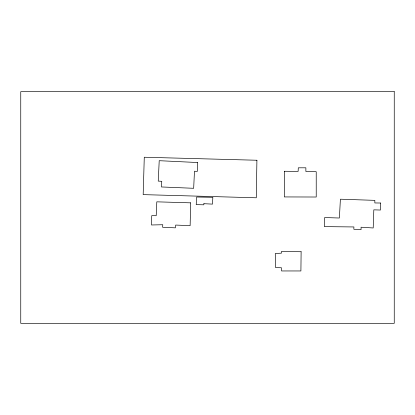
<?xml version="1.0" encoding="UTF-8"?>
<svg xmlns="http://www.w3.org/2000/svg" width="415" height="415" viewBox="0 0 415 415"><rect width="100%" height="100%" fill="white"/><g stroke="black" fill="none" stroke-linecap="round" stroke-linejoin="round"><path stroke-width="0.62" d="M284.405 171.255L284.322 196.933L316.225 197.016L316.225 171.675L305.871 171.509L305.871 167.805L298.297 167.805L298.126 171.426L284.405 171.255M301.124 251.734L300.906 270.954L281.52 270.954L281.463 267.748L275.607 267.639L275.275 253.498L281.463 253.166L281.463 251.454L301.124 251.734M256.911 160.247L256.278 197.789L143.175 194.625L144.28 157.238L256.911 160.247M380.565 203.018L380.431 210.042L373.816 209.84L373.204 227.975L361.066 227.223L361.066 229.614L353.839 229.272L353.907 226.953L324.38 226.611L324.655 217.543L339.382 218.02L340.404 199.2L374.838 200.357L374.838 202.951L380.565 203.018M190.646 202.842L190.137 225.656L175.659 225.065L175.405 227.845L162.607 227.254L162.779 224.728L151.496 224.982L151.75 215.639L156.211 215.722L156.803 201.83L190.646 202.842M197.561 162.53L197.291 171.431L194.474 171.208L193.665 188.301L161.456 186.958L161.767 181.319L158.234 181.096L159.22 160.693L197.561 162.53M203.89 203.692L203.853 204.813L196.207 204.631L196.679 197.021L212.838 197.312L212.48 204.123L203.89 203.692M394.25 91.668L20.75 91.668L20.75 323.332L394.25 323.332L394.25 91.668"/></g></svg>
